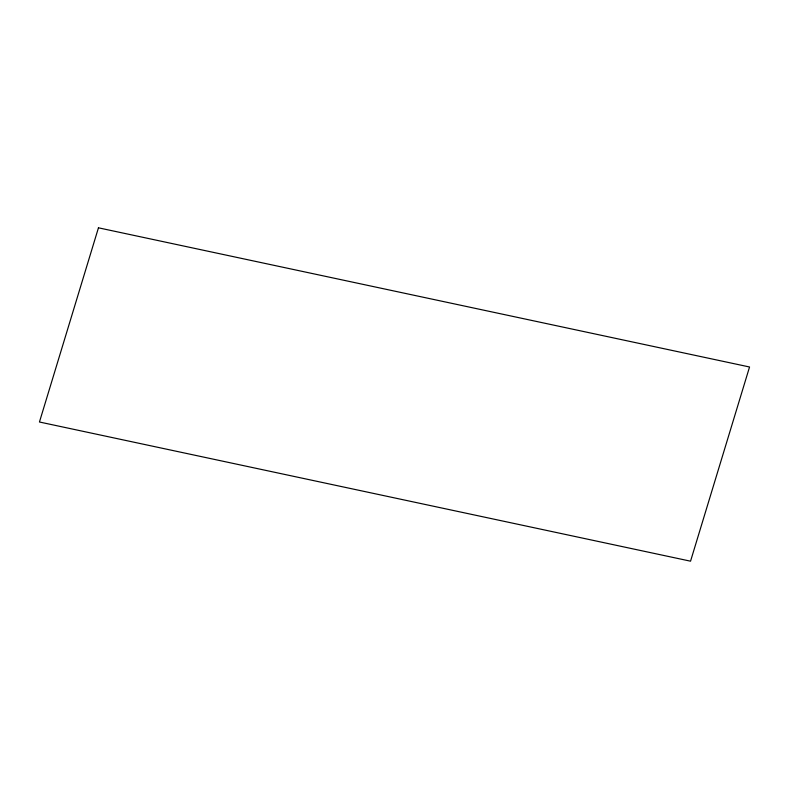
<?xml version="1.0" encoding="UTF-8"?>
<svg xmlns="http://www.w3.org/2000/svg" width="789" height="789" viewBox="0 0 789 789"><rect width="100%" height="100%" fill="white"/><g stroke="black" fill="none" stroke-linecap="round" stroke-linejoin="round"><path stroke-width="1.18" d="M98.457 227.814L39.45 422.007L690.543 561.186L749.55 366.993L98.457 227.814"/></g></svg>
